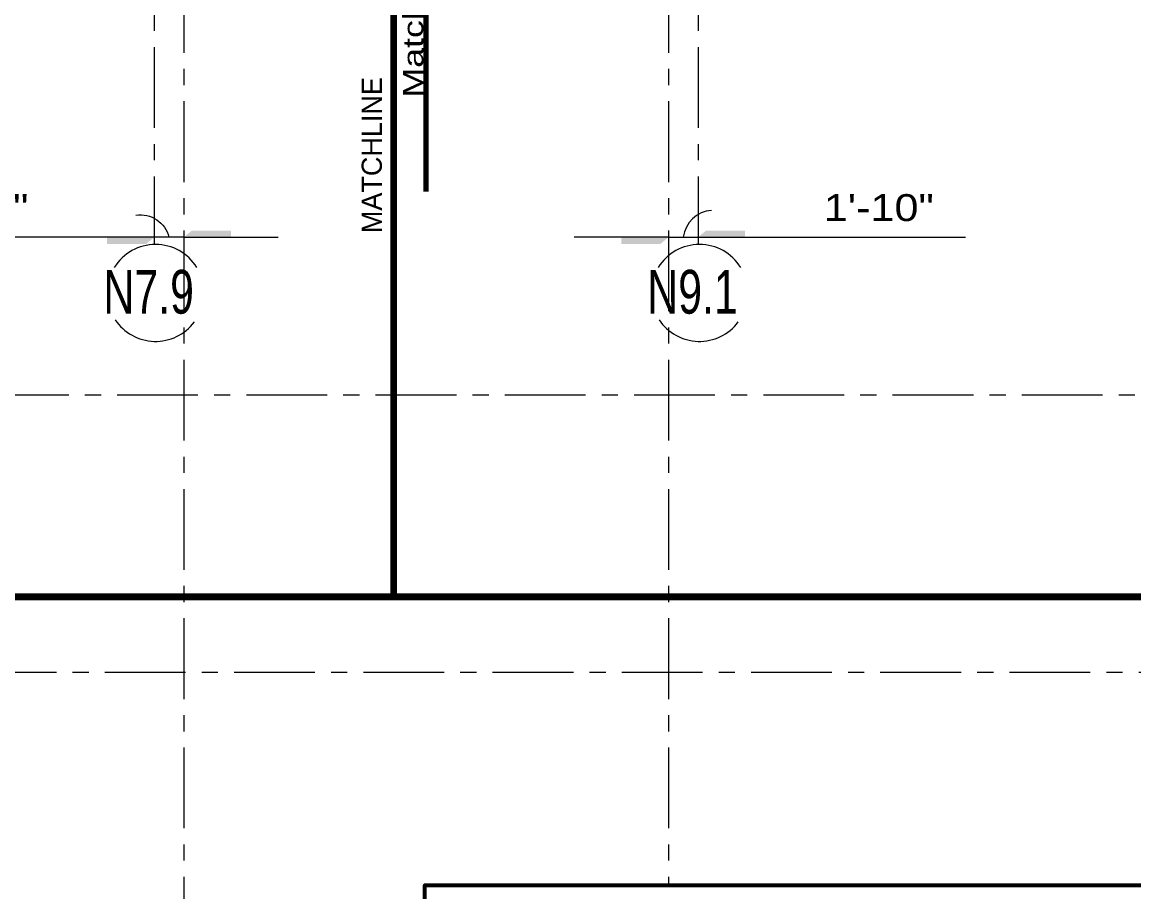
# Model space of a CAD drawing. Header units: inches. Extents: x -26500 to -19632, y -3347 to 2257.
# Drawn here: x -22981 to -22155, y -682 to -36 of the extents above; entities that cross this region are included whole.
import ezdxf
from ezdxf.enums import TextEntityAlignment as Align

# ---------------------------------------------------------------- set-up
doc = ezdxf.new("R2010")
doc.units = ezdxf.units.IN
doc.header["$LTSCALE"] = 48
doc.header["$MEASUREMENT"] = 0
for name, pattern in [('A105$0$CENTER', [2, 1.25, -0.25, 0.25, -0.25]), ('Matchline$0$DASHED', [0.75, 0.5, -0.25]), ('NB - 9th floor_plan$0$HIDDEN2', [0.1875, 0.125, -0.0625]), ('NB - 9th floor_plan$0$PHANTOM2', [1.25, 0.625, -0.125, 0.125, -0.125, 0.125, -0.125])]:
    doc.linetypes.add(name, pattern=pattern)
for name, color, linetype in [('A105$0$A-ANNO-DIMP0-14', 8, 'Continuous'), ('A105$0$A-ANNO-WEST', 8, 'Continuous'), ('A105$0$A-GRID-GRDP0-14', 8, 'Continuous'), ('A105$0$A-GRID-GRDP0-15', 8, 'Continuous'), ('A105$0$A-GRID-IDP0-14', 8, 'Continuous'), ('A105$0$Level 1', 8, 'Continuous'), ('Matchline$0$Match Line', 5, 'Matchline$0$DASHED'), ('NB - 9th floor_plan$0$STMATCHLINE', 1, 'NB - 9th floor_plan$0$HIDDEN2'), ('XREF', 7, 'Continuous')]:
    doc.layers.add(name, color=color, linetype=linetype)
doc.styles.add('A105$0$style-Arial', font='arial.ttf')
doc.styles.add('A105$0$style-WORKING', font='WORKING.shx')
doc.styles.add('Matchline$0$Style-arial', font='arial.shx')
doc.styles.add('NB - 9th floor_plan$0$au101s01', font='AU101S01.shx')
doc.dimstyles.new('A105$0$Standard', dxfattribs={"dimtxt": 8.888894, "dimasz": 15.555564, "dimexe": 8.888894, "dimexo": 4.444447, "dimgap": 4.444447, "dimtad": 1, "dimjust": 2, "dimdec": 3, "dimzin": 11, "dimdsep": 46, "dimlunit": 4, "dimtxsty": 'A105$0$style-WORKING', "dimblk": 'A105$0$RDA_0.1', "dimcen": 2.222223, "dimse1": 1, "dimse2": 1, "dimclrd": 3, "dimclrt": 3, "dimadec": 0, "dimazin": 0, "dimtfac": 1, "dimtdec": 3, "dimtmove": 0, "dimatfit": 3, "dimldrblk": 'A105$0$TerminatorOpen_0.1', "dimfxl": 1, "dimtolj": 1, "dimtzin": 11, "dimlwd": 0, "dimarcsym": 0})

# ---------------------------------------------------------------- blocks, each defined once
blk = doc.blocks.new('Matchline')
at = {"layer": 'Matchline$0$Match Line', "color": 5, "lineweight": 0, "transparency": 33554687, "const_width": 4}
blk.add_lwpolyline([(-22681.02, 2080.37), (-22681.02, -161.85)], dxfattribs=at)
at = {"layer": 'Matchline$0$Match Line', "color": 5, "linetype": 'Continuous', "lineweight": 30, "transparency": 33554687, "insert": (-22682.91, -92.03), "char_height": 15, "attachment_point": 7, "rotation": 90, "line_spacing_factor": 0.84, "style": 'Matchline$0$Style-arial'}
blk.add_mtext('{\\W1.2667;Match Line}', dxfattribs=at)
blk = doc.blocks.new('NB - 9th floor_plan')
at = {"layer": 'NB - 9th floor_plan$0$STMATCHLINE', "linetype": 'NB - 9th floor_plan$0$PHANTOM2', "transparency": 33554687, "const_width": 5}
blk.add_lwpolyline([(-22705.02, -462.86), (-22705.02, 1870.29)], dxfattribs=at)
at = {"layer": 'NB - 9th floor_plan$0$STMATCHLINE', "linetype": 'NB - 9th floor_plan$0$PHANTOM2', "transparency": 33554687, "const_width": 5, "elevation": 0.21}
blk.add_lwpolyline([(-26104.77, -462.86), (-19634.8, -462.86)], dxfattribs=at)
at = {"layer": 'NB - 9th floor_plan$0$STMATCHLINE', "transparency": 33554687, "style": 'NB - 9th floor_plan$0$au101s01'}
blk.add_text('MATCHLINE', height=15, rotation=90, dxfattribs=at).set_placement((-22713.9, -134.76), align=Align.CENTER)
blk = doc.blocks.new('A105$0$RDA_0.1')
at = {"linetype": 'Continuous', "lineweight": 0}
blk.add_line((0, 0), (-1, 0), dxfattribs=at)
at = {"layer": 'A105$0$Level 1', "linetype": 'Continuous', "lineweight": 0, "extrusion": (0, 0, -1)}
blk.add_solid([(0, 0), (1, 0), (0.172, -0.143), (1, -0.143)], dxfattribs=at)
blk = doc.blocks.new('*D960')
at = {"layer": 'A105$0$A-ANNO-DIMP0-14', "lineweight": 0, "transparency": 16777216}
for p, q in [((-22918.02, -195.8), (-23081.6, -195.8)), ((-22861.02, -195.8), (-22883.02, -195.8)), ((-22826.02, -195.8), (-22791.02, -195.8))]:
    blk.add_line(p, q, dxfattribs=at)
at = {"layer": 'A105$0$A-ANNO-DIMP0-14', "lineweight": 0, "transparency": 16777216, "xscale": 35, "yscale": 35, "zscale": 35}
blk.add_blockref('A105$0$RDA_0.1', (-22883.02, -195.8), dxfattribs=at)
at = {"layer": 'A105$0$A-ANNO-DIMP0-14', "lineweight": 0, "transparency": 16777216, "xscale": 35, "yscale": 35, "zscale": 35, "rotation": 180}
blk.add_blockref('A105$0$RDA_0.1', (-22861.02, -195.8), dxfattribs=at)
at = {"layer": 'A105$0$A-ANNO-DIMP0-14', "lineweight": 0, "transparency": 16777216, "insert": (-23017.31, -173.89), "char_height": 20, "attachment_point": 5, "style": 'A105$0$style-WORKING'}
blk.add_mtext('\\A1;\\H1x;\\W1.2;1\'-10"', dxfattribs=at)
blk = doc.blocks.new('A105$0$TerminatorOpen_0.1')
at = {"linetype": 'ByBlock', "lineweight": -2}
for q in [(-1, 0.071), (-1, 0), (-1, -0.071)]:
    blk.add_line((0, 0), q, dxfattribs=at)
blk = doc.blocks.new('*D961')
at = {"layer": 'A105$0$A-ANNO-DIMP0-14', "lineweight": 0, "transparency": 16777216}
for p, q in [((-22536.02, -195.8), (-22571.02, -195.8)), ((-22501.02, -195.8), (-22479.02, -195.8)), ((-22444.02, -195.8), (-22280.45, -195.8))]:
    blk.add_line(p, q, dxfattribs=at)
at = {"layer": 'A105$0$A-ANNO-DIMP0-14', "lineweight": 0, "transparency": 16777216, "xscale": 35, "yscale": 35, "zscale": 35}
blk.add_blockref('A105$0$RDA_0.1', (-22501.02, -195.8), dxfattribs=at)
at = {"layer": 'A105$0$A-ANNO-DIMP0-14', "lineweight": 0, "transparency": 16777216, "xscale": 35, "yscale": 35, "zscale": 35, "rotation": 180}
blk.add_blockref('A105$0$RDA_0.1', (-22479.02, -195.8), dxfattribs=at)
at = {"layer": 'A105$0$A-ANNO-DIMP0-14', "lineweight": 0, "transparency": 16777216, "insert": (-22344.74, -173.89), "char_height": 20, "attachment_point": 5, "style": 'A105$0$style-WORKING'}
blk.add_mtext('\\A1;\\H1x;\\W1.2;1\'-10"', dxfattribs=at)
blk = doc.blocks.new('A105')
at = {"layer": 'A105$0$A-ANNO-DIMP0-14', "lineweight": 0, "transparency": 33554687, "extrusion": (0, 0, -1)}
blk.add_arc((22893.48, -201.1914), 22.1239, 82.0088441, 165.8897838, dxfattribs=at)
at = {"layer": 'A105$0$A-ANNO-DIMP0-14', "lineweight": 0, "transparency": 33554687}
blk.add_arc((-22467.4078, -198.5275), 22.7799, 93.8076797, 173.1179302, dxfattribs=at)
at = {"layer": 'A105$0$A-ANNO-WEST', "lineweight": 53, "transparency": 33554687, "elevation": -0.0001, "flags": 128}
blk.add_lwpolyline([(-23093.0624, -797.9051), (-22682.0257, -797.9051), (-22682.0257, -676.9042), (-21061.0236, -676.9042), (-21061.0236, -2477.9051), (-22682.0257, -2477.9051), (-22682.0257, -2347.1498), (-22682.0257, -2347.1498), (-23779.0217, -2347.1498), (-23779.0217, -2347.1498), (-23837.3562, -2478.8988), (-25502.0254, -2478.9003), (-25502.0236, -2298.3308), (-25518.812, -2282.5399), (-25684.162, -2209.3266), (-25076.0596, -835.9378), (-24911.085, -908.9844), (-24842.0239, -857.4072), (-24842.0259, -676.9042), (-23039.4874, -676.9057), (-23093.0624, -797.9051)], close=True, dxfattribs=at)
at = {"layer": 'A105$0$A-GRID-GRDP0-14', "linetype": 'A105$0$CENTER', "lineweight": 0, "transparency": 33554687}
for p, q in [((-22883.0236, 425.4117), (-22883.0236, -201.1205)), ((-22479.0236, 425.4117), (-22479.0236, -201.1205))]:
    blk.add_line(p, q, dxfattribs=at)
at = {"layer": 'A105$0$A-GRID-GRDP0-15', "linetype": 'A105$0$CENTER', "lineweight": 0, "transparency": 33554687}
for p, q in [((-22861.0236, 2113.2362), (-22861.0236, -797.9051)), ((-22501.0236, 2113.2362), (-22501.0236, -676.9042)), ((-24638.5067, -312.8426), (-20364.9322, -312.8426)), ((-24743.6228, -518.9051), (-20364.9322, -518.9051))]:
    blk.add_line(p, q, dxfattribs=at)
at = {"layer": 'A105$0$A-GRID-IDP0-14', "lineweight": 13, "transparency": 33554687}
for centre, start, end in [((-22881.9834, -237.1205), 31.6457302, 148.2917647), ((-22477.9834, -237.1205), 31.6457302, 148.2917647), ((-22881.9834, -237.1205), 213.5133166, 323.1751903), ((-22477.9834, -237.1205), 213.5133166, 323.1751903)]:
    blk.add_arc(centre, 36, start, end, dxfattribs=at)
at = {"layer": 'A105$0$A-GRID-IDP0-14', "lineweight": 13, "transparency": 33554687, "style": 'A105$0$style-Arial', "width": 0.701538}
for s, p in [('N7.9', (-22920.7546, -252.5165)), ('N9.1', (-22516.7546, -252.5165))]:
    blk.add_text(s, height=32.5, dxfattribs=at).set_placement(p)
at = {"layer": 'A105$0$A-ANNO-DIMP0-14', "lineweight": 0, "transparency": 33554687}
dim = blk.add_linear_dim(base=(-22883.0236, -195.7979), p1=(-22861.0236, -68.336), p2=(-22883.0236, -68.336), angle=180, text='\\H1x;\\W1.2;<>', dimstyle='A105$0$Standard', override={"dimtxt": 20, "dimasz": 35, "dimexe": 20, "dimexo": 10, "dimgap": 10, "dimclrd": 0, "dimclrt": 1}, dxfattribs=at)
dim.commit()
dim.dimension.update_dxf_attribs({"geometry": '*D960', "text_midpoint": (-23017.3093, -195.7979), "dimtype": 128})
dim = blk.add_linear_dim(base=(-22479.0236, -195.7979), p1=(-22501.0236, -166.392), p2=(-22479.0236, -166.392), text='\\H1x;\\W1.2;<>', dimstyle='A105$0$Standard', override={"dimtxt": 20, "dimasz": 35, "dimexe": 20, "dimexo": 10, "dimgap": 10, "dimclrd": 0, "dimclrt": 1}, dxfattribs=at)
dim.commit()
dim.dimension.update_dxf_attribs({"geometry": '*D961', "text_midpoint": (-22344.7379, -195.7979), "dimtype": 128})

msp = doc.modelspace()

# ---------------------------------------------------------------- block references
at = {"layer": 'XREF', "transparency": 33554467}
msp.add_blockref('A105', (0, 0), dxfattribs=at)
at = {"layer": 'XREF'}
for name in ['Matchline', 'NB - 9th floor_plan']:
    msp.add_blockref(name, (0, 0), dxfattribs=at)

doc.saveas('drawing.dxf')
